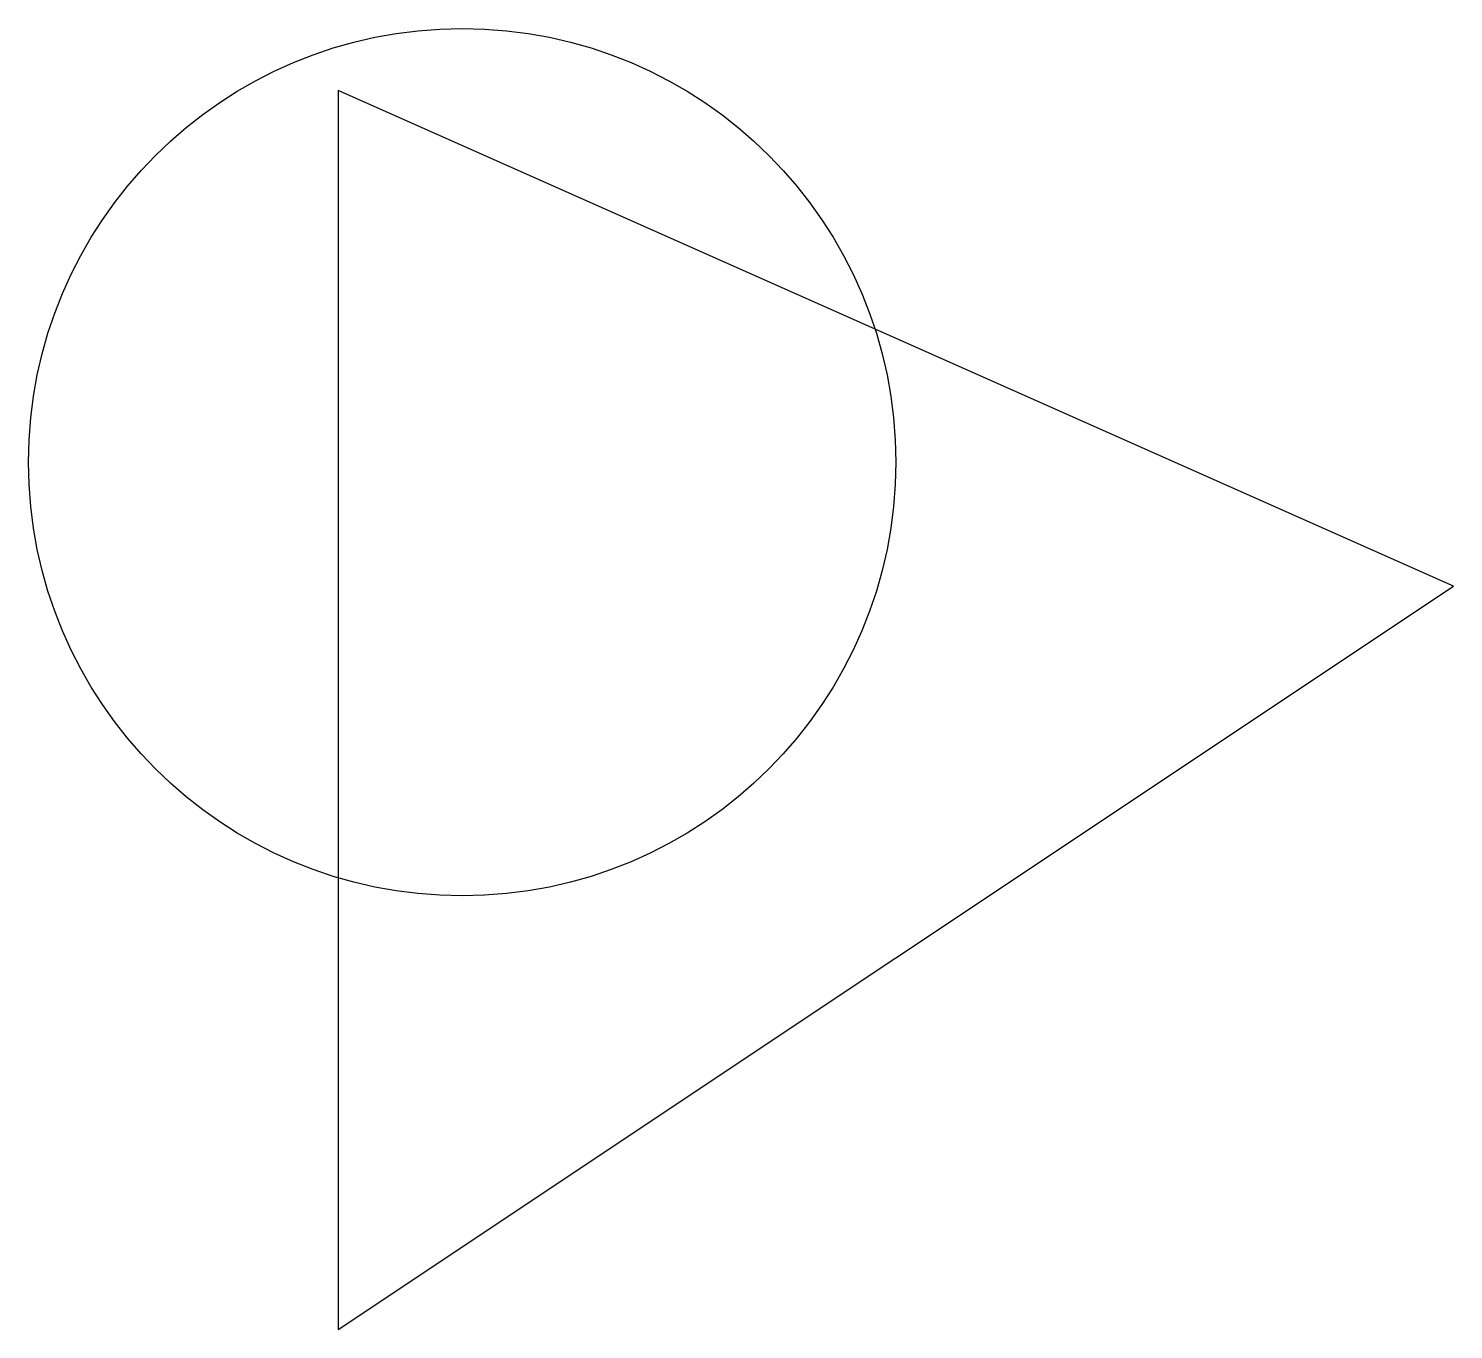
# Model space of a CAD drawing. Header units: millimetres. Extents: x 5 to 28, y 0 to 21.
import ezdxf

# ---------------------------------------------------------------- set-up
doc = ezdxf.new("R2010")
doc.units = ezdxf.units.MM
doc.layers.get('0').update_dxf_attribs({"lineweight": 25})

msp = doc.modelspace()

# ---------------------------------------------------------------- linework, layer by layer
at = {"flags": 128}
msp.add_lwpolyline([(10, 0), (28, 12), (10, 20)], close=True, dxfattribs=at)
msp.add_circle((12, 14), 7)

doc.saveas('drawing.dxf')
